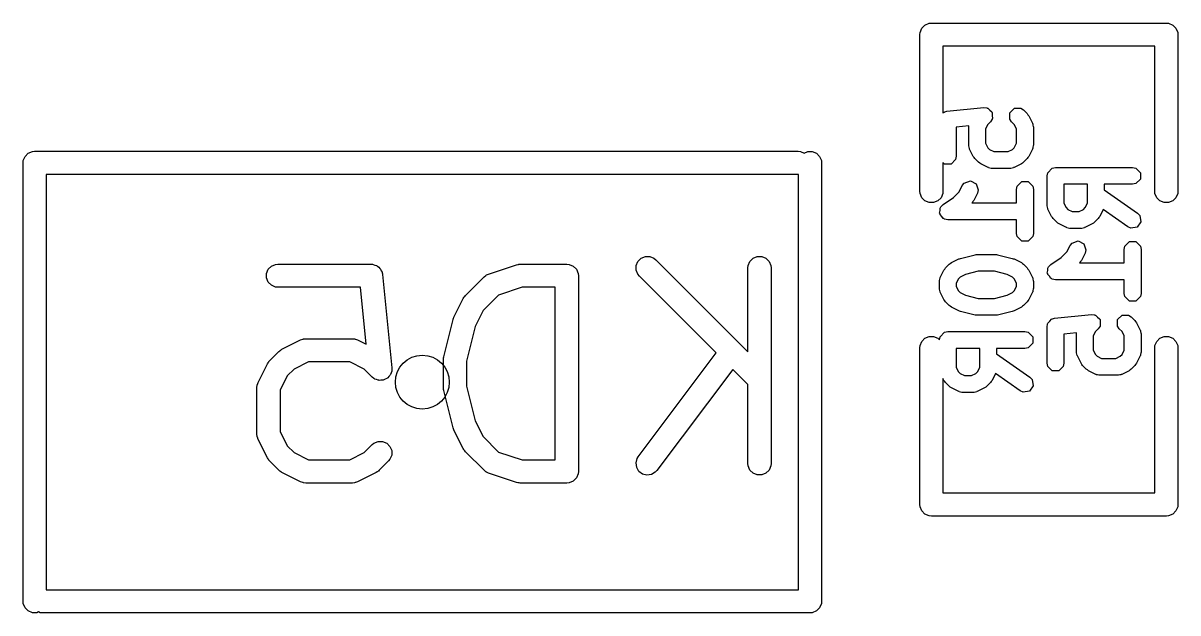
# Model space of a CAD drawing. Extents: x 0.39 to 2.96, y 0.39 to 3.78.
# Drawn here: x 1.778 to 2.073, y 2.111 to 2.2617 of the extents above; entities that cross this region are included whole.
import ezdxf

# ---------------------------------------------------------------- set-up
doc = ezdxf.new("R2010")
doc.units = 0
doc.header["$MEASUREMENT"] = 0
doc.layers.add('BLACK', color=7, linetype='CONTINUOUS')

msp = doc.modelspace()

# ---------------------------------------------------------------- linework, layer by layer
at = {"layer": 'BLACK', "linetype": 'CONTINUOUS'}
for p, q in [((2.00705, 2.25875), (2.0071, 2.25933)), ((2.0071, 2.25933), (2.00754, 2.26039)), ((2.00754, 2.26039), (2.00836, 2.26121)), ((2.00836, 2.26121), (2.00942, 2.26165)), ((2.00942, 2.26165), (2.01, 2.2617)), ((2.01, 2.2617), (2.07, 2.2617)), ((2.07, 2.2617), (2.07058, 2.26165)), ((2.07058, 2.26165), (2.07164, 2.26121)), ((2.07164, 2.26121), (2.07246, 2.26039)), ((2.07246, 2.26039), (2.0729, 2.25933)), ((2.0729, 2.25933), (2.07295, 2.25875)), ((2.00705, 2.21875), (2.00705, 2.25875)), ((2.07295, 2.25875), (2.07295, 2.21875)), ((2.06705, 2.2558), (2.01295, 2.2558)), ((2.01295, 2.2558), (2.01295, 2.23868)), ((2.06705, 2.21875), (2.06705, 2.2558)), ((2.01295, 2.23868), (2.01317, 2.23895)), ((2.01317, 2.23895), (2.01332, 2.23899)), ((2.01332, 2.23899), (2.01337, 2.23904)), ((2.01337, 2.23904), (2.01347, 2.23904)), ((2.01347, 2.23904), (2.01398, 2.23919)), ((2.01398, 2.23919), (2.02336, 2.24013)), ((2.02336, 2.24013), (2.02419, 2.24005)), ((2.02419, 2.24005), (2.02428, 2.23998)), ((2.02428, 2.23998), (2.02439, 2.23998)), ((2.02439, 2.23998), (2.02491, 2.23947)), ((2.02491, 2.23947), (2.02547, 2.23901)), ((2.02547, 2.23901), (2.02548, 2.23889)), ((2.02548, 2.23889), (2.02556, 2.23881)), ((2.02556, 2.23881), (2.02556, 2.23809)), ((2.03003, 2.23881), (2.03119, 2.23998)), ((2.03003, 2.23717), (2.03003, 2.23881)), ((2.03119, 2.23998), (2.03284, 2.23998)), ((2.03284, 2.23998), (2.03353, 2.23951)), ((2.03353, 2.23951), (2.03447, 2.23857)), ((2.03447, 2.23857), (2.03466, 2.23829)), ((2.01958, 2.23543), (2.01634, 2.23511)), ((2.01955, 2.23533), (2.01958, 2.23543)), ((2.0244, 2.23578), (2.02384, 2.23467)), ((2.02509, 2.23647), (2.0244, 2.23578)), ((2.02556, 2.23717), (2.02509, 2.23647)), ((2.02556, 2.23809), (2.02563, 2.23737)), ((2.02563, 2.23737), (2.02556, 2.23728)), ((2.02556, 2.23728), (2.02556, 2.23717)), ((2.03049, 2.23647), (2.03003, 2.23717)), ((2.03118, 2.23578), (2.03049, 2.23647)), ((2.03174, 2.23467), (2.03118, 2.23578)), ((2.03466, 2.23829), (2.03487, 2.23801)), ((2.03487, 2.23801), (2.03581, 2.23614)), ((2.03581, 2.23614), (2.03584, 2.23603)), ((2.03584, 2.23603), (2.03588, 2.236)), ((2.03588, 2.236), (2.03594, 2.23566)), ((2.03594, 2.23566), (2.03603, 2.23533)), ((2.01634, 2.23511), (2.01634, 2.22767)), ((2.01954, 2.23518), (2.01957, 2.23528)), ((2.01954, 2.23049), (2.01954, 2.23518)), ((2.01957, 2.23528), (2.01955, 2.23533)), ((2.02384, 2.23467), (2.02384, 2.23099)), ((2.03174, 2.23099), (2.03174, 2.23467)), ((2.03603, 2.23533), (2.03602, 2.23528)), ((2.03602, 2.23528), (2.03604, 2.23518)), ((2.03604, 2.23518), (2.03604, 2.23049)), ((2.01957, 2.23038), (2.01954, 2.23049)), ((2.01955, 2.23033), (2.01957, 2.23038)), ((2.01964, 2.23), (2.01955, 2.23033)), ((2.01971, 2.22966), (2.01964, 2.23)), ((2.01974, 2.22963), (2.01971, 2.22966)), ((2.01977, 2.22952), (2.01974, 2.22963)), ((2.02071, 2.22765), (2.01977, 2.22952)), ((2.02384, 2.23099), (2.0244, 2.22988)), ((2.0244, 2.22988), (2.02484, 2.22944)), ((2.03074, 2.22944), (2.03118, 2.22988)), ((2.03118, 2.22988), (2.03174, 2.23099)), ((2.03581, 2.22952), (2.03487, 2.22765)), ((2.03584, 2.22963), (2.03581, 2.22952)), ((2.03588, 2.22966), (2.03584, 2.22963)), ((2.03594, 2.23), (2.03588, 2.22966)), ((2.03603, 2.23033), (2.03594, 2.23)), ((2.03604, 2.23049), (2.03602, 2.23038)), ((2.03602, 2.23038), (2.03603, 2.23033)), ((1.77805, 2.226), (1.7781, 2.22658)), ((1.7781, 2.22658), (1.77854, 2.22764)), ((1.77854, 2.22764), (1.77936, 2.22846)), ((1.77936, 2.22846), (1.78042, 2.2289)), ((1.78042, 2.2289), (1.781, 2.22895)), ((1.781, 2.22895), (1.976, 2.22895)), ((1.976, 2.22895), (1.97658, 2.2289)), ((1.97658, 2.2289), (1.9775, 2.22851)), ((1.9775, 2.22851), (1.97842, 2.2289)), ((1.97842, 2.2289), (1.97958, 2.2289)), ((1.97958, 2.2289), (1.98064, 2.22846)), ((1.98064, 2.22846), (1.98146, 2.22764)), ((1.98146, 2.22764), (1.9819, 2.22658)), ((1.9819, 2.22658), (1.98195, 2.226)), ((2.01618, 2.22685), (2.01501, 2.22569)), ((2.01634, 2.22767), (2.01618, 2.22685)), ((2.02092, 2.22738), (2.02071, 2.22765)), ((2.02111, 2.22709), (2.02092, 2.22738)), ((2.02205, 2.22615), (2.02111, 2.22709)), ((2.02484, 2.22944), (2.02595, 2.22888)), ((2.02595, 2.22888), (2.02963, 2.22888)), ((2.02963, 2.22888), (2.03074, 2.22944)), ((2.03447, 2.22709), (2.03353, 2.22615)), ((2.03466, 2.22738), (2.03447, 2.22709)), ((2.03487, 2.22765), (2.03466, 2.22738)), ((1.77805, 2.114), (1.77805, 2.226)), ((1.98195, 2.226), (1.98195, 2.114)), ((2.01337, 2.22569), (2.01295, 2.2261)), ((2.01295, 2.2261), (2.01295, 2.21875)), ((2.01501, 2.22569), (2.01337, 2.22569)), ((2.02234, 2.22596), (2.02205, 2.22615)), ((2.02261, 2.22575), (2.02234, 2.22596)), ((2.02449, 2.22481), (2.02261, 2.22575)), ((2.02459, 2.22478), (2.02449, 2.22481)), ((2.02462, 2.22475), (2.02459, 2.22478)), ((2.02496, 2.22468), (2.02462, 2.22475)), ((2.02529, 2.22459), (2.02496, 2.22468)), ((2.02534, 2.2246), (2.02529, 2.22459)), ((2.02545, 2.22458), (2.02534, 2.2246)), ((2.03014, 2.22458), (2.02545, 2.22458)), ((2.03024, 2.2246), (2.03014, 2.22458)), ((2.03029, 2.22459), (2.03024, 2.2246)), ((2.03062, 2.22468), (2.03029, 2.22459)), ((2.03096, 2.22475), (2.03062, 2.22468)), ((2.031, 2.22478), (2.03096, 2.22475)), ((2.0311, 2.22481), (2.031, 2.22478)), ((2.03298, 2.22575), (2.0311, 2.22481)), ((2.03325, 2.22596), (2.03298, 2.22575)), ((2.03353, 2.22615), (2.03325, 2.22596)), ((2.0397, 2.22349), (2.04087, 2.22466)), ((2.04087, 2.22466), (2.04169, 2.22482)), ((2.04169, 2.22482), (2.06139, 2.22482)), ((2.06139, 2.22482), (2.06221, 2.22466)), ((2.06221, 2.22466), (2.06338, 2.22349)), ((1.976, 2.22305), (1.78395, 2.22305)), ((1.78395, 2.22305), (1.78395, 2.11695)), ((1.97605, 2.22305), (1.976, 2.22305)), ((1.97605, 2.11695), (1.97605, 2.22305)), ((2.0179, 2.22019), (2.01841, 2.22085)), ((2.01841, 2.22085), (2.01997, 2.22137)), ((2.01997, 2.22137), (2.02144, 2.22064)), ((2.0319, 2.22005), (2.03307, 2.22121)), ((2.03307, 2.22121), (2.03471, 2.22121)), ((2.03471, 2.22121), (2.03588, 2.22005)), ((2.03954, 2.22267), (2.0397, 2.22349)), ((2.03954, 2.21517), (2.03954, 2.22267)), ((2.06221, 2.22069), (2.06139, 2.22052)), ((2.06338, 2.22185), (2.06221, 2.22069)), ((2.06338, 2.22349), (2.06338, 2.22185)), ((2.0071, 2.21817), (2.00705, 2.21875)), ((2.00754, 2.21711), (2.0071, 2.21817)), ((2.0129, 2.21817), (2.01246, 2.21711)), ((2.01295, 2.21875), (2.0129, 2.21817)), ((2.01563, 2.21715), (2.01711, 2.21863)), ((2.01711, 2.21863), (2.0179, 2.22019)), ((2.02174, 2.21827), (2.0208, 2.21639)), ((2.02144, 2.22064), (2.02196, 2.21908)), ((2.02196, 2.21908), (2.02174, 2.21827)), ((2.03174, 2.21923), (2.0319, 2.22005)), ((2.03174, 2.21575), (2.03174, 2.21923)), ((2.03588, 2.22005), (2.03604, 2.21923)), ((2.03604, 2.21923), (2.03604, 2.20797)), ((2.04986, 2.22052), (2.04384, 2.22052)), ((2.04384, 2.22052), (2.04384, 2.21567)), ((2.04986, 2.21567), (2.04986, 2.22052)), ((2.06139, 2.22052), (2.05416, 2.22052)), ((2.05416, 2.22052), (2.05416, 2.2191)), ((2.05416, 2.2191), (2.06262, 2.21318)), ((2.0671, 2.21817), (2.06705, 2.21875)), ((2.06754, 2.21711), (2.0671, 2.21817)), ((2.0729, 2.21817), (2.07246, 2.21711)), ((2.07295, 2.21875), (2.0729, 2.21817)), ((2.00836, 2.21629), (2.00754, 2.21711)), ((2.00942, 2.21585), (2.00836, 2.21629)), ((2.01058, 2.21585), (2.00942, 2.21585)), ((2.01164, 2.21629), (2.01058, 2.21585)), ((2.01246, 2.21711), (2.01164, 2.21629)), ((2.01236, 2.21458), (2.0124, 2.2148)), ((2.0124, 2.2148), (2.013, 2.21539)), ((2.013, 2.21539), (2.01563, 2.21715)), ((2.0204, 2.21583), (2.02032, 2.21575)), ((2.02032, 2.21575), (2.03174, 2.21575)), ((2.02059, 2.21612), (2.0204, 2.21583)), ((2.0208, 2.21639), (2.02059, 2.21612)), ((2.03956, 2.21506), (2.03954, 2.21517)), ((2.03955, 2.21501), (2.03956, 2.21506)), ((2.03964, 2.21468), (2.03955, 2.21501)), ((2.04384, 2.21567), (2.04439, 2.21456)), ((2.0493, 2.21456), (2.04986, 2.21567)), ((2.06836, 2.21629), (2.06754, 2.21711)), ((2.06942, 2.21585), (2.06836, 2.21629)), ((2.07058, 2.21585), (2.06942, 2.21585)), ((2.07164, 2.21629), (2.07058, 2.21585)), ((2.07246, 2.21711), (2.07164, 2.21629)), ((2.01208, 2.21318), (2.0122, 2.2138)), ((2.0122, 2.213), (2.01208, 2.21318)), ((2.0122, 2.21442), (2.01236, 2.21458)), ((2.0122, 2.2138), (2.0122, 2.21442)), ((2.0122, 2.21278), (2.0122, 2.213)), ((2.01265, 2.21233), (2.0122, 2.21278)), ((2.01299, 2.21181), (2.01265, 2.21233)), ((2.01321, 2.21177), (2.01299, 2.21181)), ((2.0397, 2.21434), (2.03964, 2.21468)), ((2.03974, 2.21431), (2.0397, 2.21434)), ((2.03977, 2.21421), (2.03974, 2.21431)), ((2.04071, 2.21233), (2.03977, 2.21421)), ((2.04092, 2.21206), (2.04071, 2.21233)), ((2.04111, 2.21177), (2.04092, 2.21206)), ((2.04439, 2.21456), (2.04484, 2.21412)), ((2.04484, 2.21412), (2.04595, 2.21356)), ((2.04595, 2.21356), (2.04775, 2.21356)), ((2.04775, 2.21356), (2.04886, 2.21412)), ((2.04886, 2.21412), (2.0493, 2.21456)), ((2.05278, 2.21206), (2.05259, 2.21177)), ((2.05299, 2.21233), (2.05278, 2.21206)), ((2.05386, 2.21406), (2.05299, 2.21233)), ((2.06016, 2.20965), (2.05386, 2.21406)), ((2.06262, 2.21318), (2.0632, 2.21257)), ((2.0632, 2.21257), (2.06349, 2.21095)), ((2.01337, 2.21161), (2.01321, 2.21177)), ((2.01419, 2.21145), (2.01337, 2.21161)), ((2.03174, 2.21145), (2.01419, 2.21145)), ((2.03174, 2.20797), (2.03174, 2.21145)), ((2.04205, 2.21083), (2.04111, 2.21177)), ((2.04233, 2.21064), (2.04205, 2.21083)), ((2.0426, 2.21043), (2.04233, 2.21064)), ((2.04448, 2.20949), (2.0426, 2.21043)), ((2.04458, 2.20946), (2.04448, 2.20949)), ((2.04462, 2.20943), (2.04458, 2.20946)), ((2.04496, 2.20936), (2.04462, 2.20943)), ((2.04529, 2.20927), (2.04496, 2.20936)), ((2.04534, 2.20929), (2.04529, 2.20927)), ((2.04544, 2.20926), (2.04534, 2.20929)), ((2.04826, 2.20926), (2.04544, 2.20926)), ((2.04836, 2.20929), (2.04826, 2.20926)), ((2.04841, 2.20927), (2.04836, 2.20929)), ((2.04874, 2.20936), (2.04841, 2.20927)), ((2.04908, 2.20943), (2.04874, 2.20936)), ((2.04911, 2.20946), (2.04908, 2.20943)), ((2.04922, 2.20949), (2.04911, 2.20946)), ((2.05109, 2.21043), (2.04922, 2.20949)), ((2.05137, 2.21064), (2.05109, 2.21043)), ((2.05165, 2.21083), (2.05137, 2.21064)), ((2.05259, 2.21177), (2.05165, 2.21083)), ((2.06092, 2.20932), (2.06016, 2.20965)), ((2.06255, 2.2096), (2.06092, 2.20932)), ((2.06349, 2.21095), (2.06255, 2.2096)), ((2.0319, 2.20715), (2.03174, 2.20797)), ((2.03307, 2.20599), (2.0319, 2.20715)), ((2.03471, 2.20599), (2.03307, 2.20599)), ((2.03588, 2.20715), (2.03471, 2.20599)), ((2.03604, 2.20797), (2.03588, 2.20715)), ((2.04591, 2.20553), (2.04747, 2.20605)), ((2.04747, 2.20605), (2.04894, 2.20532)), ((2.0594, 2.20473), (2.06057, 2.2059)), ((2.06057, 2.2059), (2.06221, 2.2059)), ((2.06221, 2.2059), (2.06338, 2.20473)), ((2.04313, 2.20183), (2.04461, 2.20331)), ((2.04461, 2.20331), (2.0454, 2.20487)), ((2.0454, 2.20487), (2.04591, 2.20553)), ((2.04924, 2.20295), (2.0483, 2.20107)), ((2.04894, 2.20532), (2.04946, 2.20376)), ((2.04946, 2.20376), (2.04924, 2.20295)), ((2.05924, 2.20391), (2.0594, 2.20473)), ((2.05924, 2.20043), (2.05924, 2.20391)), ((2.06338, 2.20473), (2.06354, 2.20391)), ((2.06354, 2.20391), (2.06354, 2.19265)), ((1.84145, 2.19963), (1.84252, 2.20007)), ((1.84252, 2.20007), (1.8431, 2.20013)), ((1.8431, 2.20013), (1.8669, 2.20013)), ((1.8669, 2.20013), (1.86712, 2.20011)), ((1.86712, 2.20011), (1.86719, 2.20012)), ((1.86719, 2.20012), (1.86726, 2.20009)), ((1.86726, 2.20009), (1.86748, 2.20007)), ((1.86748, 2.20007), (1.86788, 2.19991)), ((1.90407, 2.19998), (1.90435, 2.20004)), ((1.90435, 2.20004), (1.90442, 2.20007)), ((1.90442, 2.20007), (1.90453, 2.20008)), ((1.90453, 2.20008), (1.90463, 2.20011)), ((1.90463, 2.20011), (1.90471, 2.2001)), ((1.90471, 2.2001), (1.905, 2.20013)), ((1.905, 2.20013), (1.9169, 2.20013)), ((1.9169, 2.20013), (1.91748, 2.20007)), ((1.91748, 2.20007), (1.91855, 2.19963)), ((1.93463, 2.19975), (1.93507, 2.20082)), ((1.93507, 2.20082), (1.93588, 2.20163)), ((1.93588, 2.20163), (1.93695, 2.20207)), ((1.93695, 2.20207), (1.9381, 2.20207)), ((1.9381, 2.20207), (1.93916, 2.20163)), ((1.93916, 2.20163), (1.93961, 2.20126)), ((1.93961, 2.20126), (1.96314, 2.17773)), ((1.9632, 2.19975), (1.96364, 2.20082)), ((1.96364, 2.20082), (1.96445, 2.20163)), ((1.96445, 2.20163), (1.96552, 2.20207)), ((1.96552, 2.20207), (1.96667, 2.20207)), ((1.96667, 2.20207), (1.96774, 2.20163)), ((1.96774, 2.20163), (1.96855, 2.20082)), ((1.96855, 2.20082), (1.96899, 2.19975)), ((2.01361, 2.19917), (2.01455, 2.20011)), ((2.01455, 2.20011), (2.01483, 2.2003)), ((2.01483, 2.2003), (2.0151, 2.20051)), ((2.0151, 2.20051), (2.01698, 2.20145)), ((2.01698, 2.20145), (2.01721, 2.20151)), ((2.01721, 2.20151), (2.01742, 2.20161)), ((2.01742, 2.20161), (2.02117, 2.20255)), ((2.02117, 2.20255), (2.02144, 2.20257)), ((2.02144, 2.20257), (2.02169, 2.20262)), ((2.02169, 2.20262), (2.02639, 2.20262)), ((2.02639, 2.20262), (2.02664, 2.20257)), ((2.02664, 2.20257), (2.02691, 2.20255)), ((2.02691, 2.20255), (2.03066, 2.20161)), ((2.03066, 2.20161), (2.03087, 2.20151)), ((2.03087, 2.20151), (2.0311, 2.20145)), ((2.0311, 2.20145), (2.03298, 2.20051)), ((2.03298, 2.20051), (2.03325, 2.2003)), ((2.03325, 2.2003), (2.03353, 2.20011)), ((2.03353, 2.20011), (2.03447, 2.19917)), ((2.0399, 2.19948), (2.0405, 2.20007)), ((2.0405, 2.20007), (2.04313, 2.20183)), ((2.0479, 2.20051), (2.04782, 2.20043)), ((2.04782, 2.20043), (2.05924, 2.20043)), ((2.04809, 2.2008), (2.0479, 2.20051)), ((2.0483, 2.20107), (2.04809, 2.2008)), ((1.8402, 2.19775), (1.84064, 2.19882)), ((1.8402, 2.1966), (1.8402, 2.19775)), ((1.84064, 2.19882), (1.84145, 2.19963)), ((1.86788, 2.19991), (1.86829, 2.19978)), ((1.86829, 2.19978), (1.86841, 2.19969)), ((1.86841, 2.19969), (1.86855, 2.19963)), ((1.86855, 2.19963), (1.86885, 2.19933)), ((1.86885, 2.19933), (1.86918, 2.19905)), ((1.86918, 2.19905), (1.86925, 2.19892)), ((1.86925, 2.19892), (1.86936, 2.19882)), ((1.86936, 2.19882), (1.86953, 2.19842)), ((1.86953, 2.19842), (1.86973, 2.19804)), ((1.86973, 2.19804), (1.86977, 2.19782)), ((1.86977, 2.19782), (1.8698, 2.19775)), ((1.8698, 2.19775), (1.8698, 2.19768)), ((1.8698, 2.19768), (1.86984, 2.19747)), ((1.86984, 2.19747), (1.87222, 2.17366)), ((1.89577, 2.19688), (1.89622, 2.19725)), ((1.89622, 2.19725), (1.89631, 2.19729)), ((1.89631, 2.19729), (1.89639, 2.19736)), ((1.89639, 2.19736), (1.89692, 2.1976)), ((1.89692, 2.1976), (1.90407, 2.19998)), ((1.91855, 2.19963), (1.91936, 2.19882)), ((1.91936, 2.19882), (1.9198, 2.19775)), ((1.9198, 2.19775), (1.91986, 2.19718)), ((1.91986, 2.19718), (1.91986, 2.14718)), ((1.93463, 2.1986), (1.93463, 2.19975)), ((1.93507, 2.19754), (1.93463, 2.1986)), ((1.93544, 2.19709), (1.93507, 2.19754)), ((1.95505, 2.17747), (1.93544, 2.19709)), ((1.96314, 2.19918), (1.9632, 2.19975)), ((1.96314, 2.17773), (1.96314, 2.19918)), ((1.96899, 2.19975), (1.96905, 2.19918)), ((1.96905, 2.19918), (1.96905, 2.14918)), ((2.01227, 2.19674), (2.01321, 2.19861)), ((2.01321, 2.19861), (2.01342, 2.19889)), ((2.01342, 2.19889), (2.01361, 2.19917)), ((2.01869, 2.1975), (2.01734, 2.19682)), ((2.02196, 2.19832), (2.01869, 2.1975)), ((2.02612, 2.19832), (2.02196, 2.19832)), ((2.02939, 2.1975), (2.02612, 2.19832)), ((2.03074, 2.19682), (2.02939, 2.1975)), ((2.03447, 2.19917), (2.03466, 2.19889)), ((2.03466, 2.19889), (2.03487, 2.19861)), ((2.03487, 2.19861), (2.03581, 2.19674)), ((2.03958, 2.19786), (2.0397, 2.19848)), ((2.0397, 2.19768), (2.03958, 2.19786)), ((2.0397, 2.1991), (2.03986, 2.19926)), ((2.0397, 2.19848), (2.0397, 2.1991)), ((2.0397, 2.19746), (2.0397, 2.19768)), ((2.04015, 2.19702), (2.0397, 2.19746)), ((2.03986, 2.19926), (2.0399, 2.19948)), ((1.84064, 2.19554), (1.8402, 2.1966)), ((1.84145, 2.19472), (1.84064, 2.19554)), ((1.84252, 2.19428), (1.84145, 2.19472)), ((1.8431, 2.19422), (1.84252, 2.19428)), ((1.86423, 2.19422), (1.8431, 2.19422)), ((1.86569, 2.17966), (1.86423, 2.19422)), ((1.89101, 2.19212), (1.89577, 2.19688)), ((1.90548, 2.19422), (1.89945, 2.19221)), ((1.91395, 2.19422), (1.90548, 2.19422)), ((1.91395, 2.15013), (1.91395, 2.19422)), ((2.01204, 2.19578), (2.01206, 2.19588)), ((2.01204, 2.1939), (2.01204, 2.19578)), ((2.01205, 2.19593), (2.01214, 2.19626)), ((2.01206, 2.19588), (2.01205, 2.19593)), ((2.01214, 2.19626), (2.0122, 2.1966)), ((2.0122, 2.1966), (2.01224, 2.19663)), ((2.01224, 2.19663), (2.01227, 2.19674)), ((2.01689, 2.19638), (2.01634, 2.19527)), ((2.01634, 2.19527), (2.01634, 2.19441)), ((2.01634, 2.19441), (2.01689, 2.1933)), ((2.01734, 2.19682), (2.01689, 2.19638)), ((2.03118, 2.19638), (2.03074, 2.19682)), ((2.03174, 2.19527), (2.03118, 2.19638)), ((2.03118, 2.1933), (2.03174, 2.19441)), ((2.03174, 2.19441), (2.03174, 2.19527)), ((2.03581, 2.19674), (2.03584, 2.19663)), ((2.03584, 2.19663), (2.03588, 2.1966)), ((2.03588, 2.1966), (2.03594, 2.19626)), ((2.03594, 2.19626), (2.03603, 2.19593)), ((2.03603, 2.19593), (2.03602, 2.19588)), ((2.03602, 2.19588), (2.03604, 2.19578)), ((2.03604, 2.19578), (2.03604, 2.1939)), ((2.04049, 2.19649), (2.04015, 2.19702)), ((2.04071, 2.19645), (2.04049, 2.19649)), ((2.04087, 2.19629), (2.04071, 2.19645)), ((2.04169, 2.19613), (2.04087, 2.19629)), ((2.05924, 2.19613), (2.04169, 2.19613)), ((2.05924, 2.19265), (2.05924, 2.19613)), ((1.88807, 2.18659), (1.89045, 2.19135)), ((1.89045, 2.19135), (1.89061, 2.1916)), ((1.89061, 2.1916), (1.89064, 2.19167)), ((1.89064, 2.19167), (1.89071, 2.19175)), ((1.89071, 2.19175), (1.89076, 2.19184)), ((1.89076, 2.19184), (1.89082, 2.19189)), ((1.89082, 2.19189), (1.89101, 2.19212)), ((1.89945, 2.19221), (1.89552, 2.18828)), ((2.01206, 2.19379), (2.01204, 2.1939)), ((2.01205, 2.19375), (2.01206, 2.19379)), ((2.01214, 2.19342), (2.01205, 2.19375)), ((2.0122, 2.19308), (2.01214, 2.19342)), ((2.01224, 2.19304), (2.0122, 2.19308)), ((2.01227, 2.19294), (2.01224, 2.19304)), ((2.01321, 2.19106), (2.01227, 2.19294)), ((2.01689, 2.1933), (2.01734, 2.19285)), ((2.01734, 2.19285), (2.01869, 2.19218)), ((2.01869, 2.19218), (2.02196, 2.19136)), ((2.02196, 2.19136), (2.02612, 2.19136)), ((2.02612, 2.19136), (2.02939, 2.19218)), ((2.02939, 2.19218), (2.03074, 2.19285)), ((2.03074, 2.19285), (2.03118, 2.1933)), ((2.03581, 2.19294), (2.03487, 2.19106)), ((2.03584, 2.19304), (2.03581, 2.19294)), ((2.03588, 2.19308), (2.03584, 2.19304)), ((2.03594, 2.19342), (2.03588, 2.19308)), ((2.03603, 2.19375), (2.03594, 2.19342)), ((2.03604, 2.1939), (2.03602, 2.19379)), ((2.03602, 2.19379), (2.03603, 2.19375)), ((2.0594, 2.19183), (2.05924, 2.19265)), ((2.06057, 2.19067), (2.0594, 2.19183)), ((2.06338, 2.19183), (2.06221, 2.19067)), ((2.06354, 2.19265), (2.06338, 2.19183)), ((1.89552, 2.18828), (1.8935, 2.18424)), ((2.01342, 2.19079), (2.01321, 2.19106)), ((2.01361, 2.1905), (2.01342, 2.19079)), ((2.01455, 2.18957), (2.01361, 2.1905)), ((2.01483, 2.18937), (2.01455, 2.18957)), ((2.0151, 2.18916), (2.01483, 2.18937)), ((2.01698, 2.18822), (2.0151, 2.18916)), ((2.01721, 2.18816), (2.01698, 2.18822)), ((2.0311, 2.18822), (2.03087, 2.18816)), ((2.03298, 2.18916), (2.0311, 2.18822)), ((2.03325, 2.18937), (2.03298, 2.18916)), ((2.03353, 2.18957), (2.03325, 2.18937)), ((2.03447, 2.1905), (2.03353, 2.18957)), ((2.03466, 2.19079), (2.03447, 2.1905)), ((2.03487, 2.19106), (2.03466, 2.19079)), ((2.06221, 2.19067), (2.06057, 2.19067)), ((1.88547, 2.17646), (1.88785, 2.18599)), ((1.88785, 2.18599), (1.88786, 2.18603)), ((1.88786, 2.18603), (1.88787, 2.18605)), ((1.88787, 2.18605), (1.88796, 2.18629)), ((1.88796, 2.18629), (1.88804, 2.18653)), ((1.88804, 2.18653), (1.88806, 2.18655)), ((1.88806, 2.18655), (1.88807, 2.18659)), ((2.01742, 2.18806), (2.01721, 2.18816)), ((2.02117, 2.18712), (2.01742, 2.18806)), ((2.02144, 2.18711), (2.02117, 2.18712)), ((2.02169, 2.18706), (2.02144, 2.18711)), ((2.02639, 2.18706), (2.02169, 2.18706)), ((2.02664, 2.18711), (2.02639, 2.18706)), ((2.02691, 2.18712), (2.02664, 2.18711)), ((2.03066, 2.18806), (2.02691, 2.18712)), ((2.03087, 2.18816), (2.03066, 2.18806)), ((2.0397, 2.18503), (2.04022, 2.18554)), ((2.04022, 2.18554), (2.04067, 2.1861)), ((2.04067, 2.1861), (2.04082, 2.18615)), ((2.04082, 2.18615), (2.04087, 2.1862)), ((2.04087, 2.1862), (2.04097, 2.1862)), ((2.04097, 2.1862), (2.04148, 2.18635)), ((2.04148, 2.18635), (2.05086, 2.18729)), ((2.05086, 2.18729), (2.05169, 2.18721)), ((2.05169, 2.18721), (2.05178, 2.18713)), ((2.05178, 2.18713), (2.05189, 2.18713)), ((2.05189, 2.18713), (2.05241, 2.18662)), ((2.05241, 2.18662), (2.05297, 2.18616)), ((2.05297, 2.18616), (2.05298, 2.18605)), ((2.05298, 2.18605), (2.05306, 2.18597)), ((2.05306, 2.18597), (2.05306, 2.18525)), ((2.05753, 2.18597), (2.05869, 2.18713)), ((2.05753, 2.18432), (2.05753, 2.18597)), ((2.05869, 2.18713), (2.06034, 2.18713)), ((2.06034, 2.18713), (2.06103, 2.18667)), ((2.06103, 2.18667), (2.06197, 2.18573)), ((2.06197, 2.18573), (2.06216, 2.18544)), ((2.06216, 2.18544), (2.06237, 2.18517)), ((1.8935, 2.18424), (1.89129, 2.17538)), ((2.0122, 2.18159), (2.01337, 2.18275)), ((2.01337, 2.18275), (2.01419, 2.18292)), ((2.01419, 2.18292), (2.03389, 2.18292)), ((2.03389, 2.18292), (2.03471, 2.18275)), ((2.03471, 2.18275), (2.03588, 2.18159)), ((2.03954, 2.18421), (2.03964, 2.18472)), ((2.03954, 2.17483), (2.03954, 2.18421)), ((2.03963, 2.18483), (2.03967, 2.18488)), ((2.03964, 2.18472), (2.03963, 2.18483)), ((2.03967, 2.18488), (2.0397, 2.18503)), ((2.04708, 2.18259), (2.04384, 2.18226)), ((2.04704, 2.18233), (2.04707, 2.18244)), ((2.04704, 2.17764), (2.04704, 2.18233)), ((2.04705, 2.18249), (2.04708, 2.18259)), ((2.04707, 2.18244), (2.04705, 2.18249)), ((2.0519, 2.18294), (2.05134, 2.18183)), ((2.05259, 2.18363), (2.0519, 2.18294)), ((2.05306, 2.18432), (2.05259, 2.18363)), ((2.05306, 2.18525), (2.05313, 2.18453)), ((2.05313, 2.18453), (2.05306, 2.18444)), ((2.05306, 2.18444), (2.05306, 2.18432)), ((2.05799, 2.18363), (2.05753, 2.18432)), ((2.05868, 2.18294), (2.05799, 2.18363)), ((2.05924, 2.18183), (2.05868, 2.18294)), ((2.06237, 2.18517), (2.06331, 2.18329)), ((2.06331, 2.18329), (2.06334, 2.18319)), ((2.06334, 2.18319), (2.06338, 2.18316)), ((2.06338, 2.18316), (2.06344, 2.18282)), ((2.06344, 2.18282), (2.06353, 2.18249)), ((2.06353, 2.18249), (2.06352, 2.18244)), ((2.06352, 2.18244), (2.06354, 2.18233)), ((2.06354, 2.18233), (2.06354, 2.17764)), ((1.84416, 2.17839), (1.84892, 2.18077)), ((1.84892, 2.18077), (1.84946, 2.18098)), ((1.84946, 2.18098), (1.84956, 2.18098)), ((1.84956, 2.18098), (1.84966, 2.18102)), ((1.84966, 2.18102), (1.85024, 2.18108)), ((1.85024, 2.18108), (1.86214, 2.18108)), ((1.86214, 2.18108), (1.86272, 2.18102)), ((1.86272, 2.18102), (1.86282, 2.18098)), ((1.86282, 2.18098), (1.86292, 2.18098)), ((1.86292, 2.18098), (1.86346, 2.18077)), ((1.86346, 2.18077), (1.86569, 2.17966)), ((2.0071, 2.17933), (2.00754, 2.18039)), ((2.00754, 2.18039), (2.00836, 2.18121)), ((2.00836, 2.18121), (2.00942, 2.18165)), ((2.00942, 2.18165), (2.01058, 2.18165)), ((2.01058, 2.18165), (2.01164, 2.18121)), ((2.01164, 2.18121), (2.01205, 2.1808)), ((2.01205, 2.1808), (2.0122, 2.18159)), ((2.03588, 2.17994), (2.03471, 2.17878)), ((2.03588, 2.18159), (2.03588, 2.17994)), ((2.04384, 2.18226), (2.04384, 2.17483)), ((2.05134, 2.18183), (2.05134, 2.17815)), ((2.05924, 2.17815), (2.05924, 2.18183)), ((2.0671, 2.17933), (2.06754, 2.18039)), ((2.06754, 2.18039), (2.06836, 2.18121)), ((2.06836, 2.18121), (2.06942, 2.18165)), ((2.06942, 2.18165), (2.07058, 2.18165)), ((2.07058, 2.18165), (2.07164, 2.18121)), ((2.07164, 2.18121), (2.07246, 2.18039)), ((2.07246, 2.18039), (2.0729, 2.17933)), ((1.84101, 2.17545), (1.84339, 2.17784)), ((1.84339, 2.17784), (1.84361, 2.17802)), ((1.84361, 2.17802), (1.84367, 2.17808)), ((1.84367, 2.17808), (1.84375, 2.17814)), ((1.84375, 2.17814), (1.84384, 2.1782)), ((1.84384, 2.1782), (1.84391, 2.17823)), ((1.84391, 2.17823), (1.84416, 2.17839)), ((1.88545, 2.17636), (1.88547, 2.17646)), ((1.93516, 2.15095), (1.95505, 2.17747)), ((2.00705, 2.17875), (2.0071, 2.17933)), ((2.00705, 2.13875), (2.00705, 2.17875)), ((2.02236, 2.17862), (2.01634, 2.17862)), ((2.01634, 2.17862), (2.01634, 2.17377)), ((2.02236, 2.17377), (2.02236, 2.17862)), ((2.03389, 2.17862), (2.02666, 2.17862)), ((2.02666, 2.17862), (2.02666, 2.1772)), ((2.02666, 2.1772), (2.03512, 2.17127)), ((2.03471, 2.17878), (2.03389, 2.17862)), ((2.04707, 2.17754), (2.04704, 2.17764)), ((2.04705, 2.17749), (2.04707, 2.17754)), ((2.04714, 2.17716), (2.04705, 2.17749)), ((2.04721, 2.17682), (2.04714, 2.17716)), ((2.04724, 2.17679), (2.04721, 2.17682)), ((2.04727, 2.17668), (2.04724, 2.17679)), ((2.04821, 2.17481), (2.04727, 2.17668)), ((2.05134, 2.17815), (2.0519, 2.17704)), ((2.0519, 2.17704), (2.05234, 2.1766)), ((2.05234, 2.1766), (2.05345, 2.17604)), ((2.05713, 2.17604), (2.05824, 2.1766)), ((2.05824, 2.1766), (2.05868, 2.17704)), ((2.05868, 2.17704), (2.05924, 2.17815)), ((2.06331, 2.17668), (2.06237, 2.17481)), ((2.06334, 2.17679), (2.06331, 2.17668)), ((2.06338, 2.17682), (2.06334, 2.17679)), ((2.06344, 2.17716), (2.06338, 2.17682)), ((2.06353, 2.17749), (2.06344, 2.17716)), ((2.06354, 2.17764), (2.06352, 2.17754)), ((2.06352, 2.17754), (2.06353, 2.17749)), ((2.06705, 2.17875), (2.0671, 2.17933)), ((2.06705, 2.1417), (2.06705, 2.17875)), ((2.0729, 2.17933), (2.07295, 2.17875)), ((2.07295, 2.17875), (2.07295, 2.13875)), ((1.83807, 2.16993), (1.84045, 2.17469)), ((1.84045, 2.17469), (1.84061, 2.17494)), ((1.84061, 2.17494), (1.84064, 2.17501)), ((1.84064, 2.17501), (1.84071, 2.17509)), ((1.84071, 2.17509), (1.84076, 2.17518)), ((1.84076, 2.17518), (1.84082, 2.17523)), ((1.84082, 2.17523), (1.84101, 2.17545)), ((1.85094, 2.17518), (1.84723, 2.17332)), ((1.86145, 2.17518), (1.85094, 2.17518)), ((1.86516, 2.17332), (1.86145, 2.17518)), ((1.87222, 2.17366), (1.87222, 2.17308)), ((1.88538, 2.17589), (1.88542, 2.17611)), ((1.88539, 2.17585), (1.88538, 2.17589)), ((1.88538, 2.17575), (1.88539, 2.17585)), ((1.88538, 2.1686), (1.88538, 2.17575)), ((1.88542, 2.17611), (1.88544, 2.17632)), ((1.88544, 2.17632), (1.88545, 2.17636)), ((1.89129, 2.17538), (1.89129, 2.16897)), ((2.01634, 2.17377), (2.01689, 2.17266)), ((2.0218, 2.17266), (2.02236, 2.17377)), ((2.0397, 2.17401), (2.03954, 2.17483)), ((2.04087, 2.17284), (2.0397, 2.17401)), ((2.04368, 2.17401), (2.04251, 2.17284)), ((2.04384, 2.17483), (2.04368, 2.17401)), ((2.04842, 2.17453), (2.04821, 2.17481)), ((2.04861, 2.17425), (2.04842, 2.17453)), ((2.04955, 2.17331), (2.04861, 2.17425)), ((2.05345, 2.17604), (2.05713, 2.17604)), ((2.06197, 2.17425), (2.06103, 2.17331)), ((2.06216, 2.17453), (2.06197, 2.17425)), ((2.06237, 2.17481), (2.06216, 2.17453)), ((1.84552, 2.17162), (1.84367, 2.16791)), ((1.84723, 2.17332), (1.84552, 2.17162)), ((1.8672, 2.17128), (1.86516, 2.17332)), ((1.86765, 2.17091), (1.8672, 2.17128)), ((1.86778, 2.17085), (1.86765, 2.17091)), ((1.8679, 2.17076), (1.86778, 2.17085)), ((1.86831, 2.17064), (1.8679, 2.17076)), ((1.86871, 2.17047), (1.86831, 2.17064)), ((1.87, 2.17053), (1.86986, 2.17047)), ((1.87015, 2.17054), (1.87, 2.17053)), ((1.87053, 2.17075), (1.87015, 2.17054)), ((1.87093, 2.17091), (1.87053, 2.17075)), ((1.87103, 2.17102), (1.87093, 2.17091)), ((1.87116, 2.17109), (1.87103, 2.17102)), ((1.87144, 2.17142), (1.87116, 2.17109)), ((1.87174, 2.17173), (1.87144, 2.17142)), ((1.8718, 2.17186), (1.87174, 2.17173)), ((1.87189, 2.17198), (1.8718, 2.17186)), ((1.87202, 2.17239), (1.87189, 2.17198)), ((1.87218, 2.17279), (1.87202, 2.17239)), ((1.87222, 2.17308), (1.87218, 2.17294)), ((1.87218, 2.17294), (1.87218, 2.17279)), ((1.95927, 2.17325), (1.93989, 2.1474)), ((1.96314, 2.16938), (1.95927, 2.17325)), ((2.01321, 2.17042), (2.01295, 2.17093)), ((2.01295, 2.17093), (2.01295, 2.1417)), ((2.01689, 2.17266), (2.01734, 2.17221)), ((2.01734, 2.17221), (2.01845, 2.17166)), ((2.01845, 2.17166), (2.02025, 2.17166)), ((2.02025, 2.17166), (2.02136, 2.17221)), ((2.02136, 2.17221), (2.0218, 2.17266)), ((2.02636, 2.17216), (2.02549, 2.17042)), ((2.03266, 2.16775), (2.02636, 2.17216)), ((2.03512, 2.17127), (2.0357, 2.17067)), ((2.0357, 2.17067), (2.03599, 2.16904)), ((2.04251, 2.17284), (2.04087, 2.17284)), ((2.04984, 2.17312), (2.04955, 2.17331)), ((2.05011, 2.17291), (2.04984, 2.17312)), ((2.05199, 2.17197), (2.05011, 2.17291)), ((2.05209, 2.17194), (2.05199, 2.17197)), ((2.05212, 2.1719), (2.05209, 2.17194)), ((2.05246, 2.17184), (2.05212, 2.1719)), ((2.05279, 2.17175), (2.05246, 2.17184)), ((2.05284, 2.17176), (2.05279, 2.17175)), ((2.05295, 2.17174), (2.05284, 2.17176)), ((2.05764, 2.17174), (2.05295, 2.17174)), ((2.05774, 2.17176), (2.05764, 2.17174)), ((2.05779, 2.17175), (2.05774, 2.17176)), ((2.05812, 2.17184), (2.05779, 2.17175)), ((2.05846, 2.1719), (2.05812, 2.17184)), ((2.0585, 2.17194), (2.05846, 2.1719)), ((2.0586, 2.17197), (2.0585, 2.17194)), ((2.06048, 2.17291), (2.0586, 2.17197)), ((2.06075, 2.17312), (2.06048, 2.17291)), ((2.06103, 2.17331), (2.06075, 2.17312)), ((1.83776, 2.1686), (1.83782, 2.16918)), ((1.83776, 2.1567), (1.83776, 2.1686)), ((1.83782, 2.16918), (1.83786, 2.16928)), ((1.83786, 2.16928), (1.83787, 2.16938)), ((1.83787, 2.16938), (1.83807, 2.16993)), ((1.84367, 2.16791), (1.84367, 2.1574)), ((1.86886, 2.17047), (1.86871, 2.17047)), ((1.869, 2.17043), (1.86886, 2.17047)), ((1.86943, 2.17047), (1.869, 2.17043)), ((1.86986, 2.17047), (1.86943, 2.17047)), ((1.88539, 2.1685), (1.88538, 2.1686)), ((1.88538, 2.16846), (1.88539, 2.1685)), ((1.88542, 2.16825), (1.88538, 2.16846)), ((1.88544, 2.16803), (1.88542, 2.16825)), ((1.88545, 2.16799), (1.88544, 2.16803)), ((1.88547, 2.16789), (1.88545, 2.16799)), ((1.88785, 2.15836), (1.88547, 2.16789)), ((1.89129, 2.16897), (1.8935, 2.16011)), ((1.96314, 2.14918), (1.96314, 2.16938)), ((2.01342, 2.17015), (2.01321, 2.17042)), ((2.01361, 2.16987), (2.01342, 2.17015)), ((2.01455, 2.16893), (2.01361, 2.16987)), ((2.01483, 2.16874), (2.01455, 2.16893)), ((2.0151, 2.16852), (2.01483, 2.16874)), ((2.01698, 2.16759), (2.0151, 2.16852)), ((2.01708, 2.16756), (2.01698, 2.16759)), ((2.01712, 2.16752), (2.01708, 2.16756)), ((2.02161, 2.16756), (2.02158, 2.16752)), ((2.02172, 2.16759), (2.02161, 2.16756)), ((2.02359, 2.16852), (2.02172, 2.16759)), ((2.02387, 2.16874), (2.02359, 2.16852)), ((2.02415, 2.16893), (2.02387, 2.16874)), ((2.02509, 2.16987), (2.02415, 2.16893)), ((2.02528, 2.17015), (2.02509, 2.16987)), ((2.02549, 2.17042), (2.02528, 2.17015)), ((2.03342, 2.16741), (2.03266, 2.16775)), ((2.03505, 2.1677), (2.03342, 2.16741)), ((2.03599, 2.16904), (2.03505, 2.1677)), ((2.01746, 2.16746), (2.01712, 2.16752)), ((2.01779, 2.16737), (2.01746, 2.16746)), ((2.01784, 2.16738), (2.01779, 2.16737)), ((2.01794, 2.16736), (2.01784, 2.16738)), ((2.02076, 2.16736), (2.01794, 2.16736)), ((2.02086, 2.16738), (2.02076, 2.16736)), ((2.02091, 2.16737), (2.02086, 2.16738)), ((2.02124, 2.16746), (2.02091, 2.16737)), ((2.02158, 2.16752), (2.02124, 2.16746)), ((1.8935, 2.16011), (1.89552, 2.15607)), ((1.83782, 2.15612), (1.83776, 2.1567)), ((1.83786, 2.15603), (1.83782, 2.15612)), ((1.83787, 2.15592), (1.83786, 2.15603)), ((1.83807, 2.15538), (1.83787, 2.15592)), ((1.84367, 2.1574), (1.84552, 2.15369)), ((1.88786, 2.15832), (1.88785, 2.15836)), ((1.88787, 2.1583), (1.88786, 2.15832)), ((1.88796, 2.15806), (1.88787, 2.1583)), ((1.88804, 2.15782), (1.88796, 2.15806)), ((1.88806, 2.1578), (1.88804, 2.15782)), ((1.88807, 2.15776), (1.88806, 2.1578)), ((1.89045, 2.153), (1.88807, 2.15776)), ((1.89552, 2.15607), (1.89945, 2.15214)), ((1.84045, 2.15062), (1.83807, 2.15538)), ((1.84552, 2.15369), (1.84723, 2.15198)), ((1.86516, 2.15198), (1.8672, 2.15403)), ((1.8672, 2.15403), (1.86765, 2.15439)), ((1.86765, 2.15439), (1.86871, 2.15483)), ((1.86871, 2.15483), (1.86986, 2.15483)), ((1.86986, 2.15483), (1.87093, 2.15439)), ((1.87093, 2.15439), (1.87174, 2.15358)), ((1.87174, 2.15358), (1.87218, 2.15251)), ((1.89061, 2.15275), (1.89045, 2.153)), ((1.84061, 2.15037), (1.84045, 2.15062)), ((1.84064, 2.1503), (1.84061, 2.15037)), ((1.84071, 2.15022), (1.84064, 2.1503)), ((1.84076, 2.15013), (1.84071, 2.15022)), ((1.84082, 2.15008), (1.84076, 2.15013)), ((1.84101, 2.14985), (1.84082, 2.15008)), ((1.84723, 2.15198), (1.85094, 2.15013)), ((1.85094, 2.15013), (1.86145, 2.15013)), ((1.86145, 2.15013), (1.86516, 2.15198)), ((1.87174, 2.1503), (1.87137, 2.14985)), ((1.87218, 2.15136), (1.87174, 2.1503)), ((1.87218, 2.15251), (1.87218, 2.15136)), ((1.89064, 2.15268), (1.89061, 2.15275)), ((1.89071, 2.1526), (1.89064, 2.15268)), ((1.89076, 2.15251), (1.89071, 2.1526)), ((1.89082, 2.15246), (1.89076, 2.15251)), ((1.89101, 2.15223), (1.89082, 2.15246)), ((1.89577, 2.14747), (1.89101, 2.15223)), ((1.89945, 2.15214), (1.90548, 2.15013)), ((1.90548, 2.15013), (1.91395, 2.15013)), ((1.93458, 2.14934), (1.93486, 2.15045)), ((1.93486, 2.15045), (1.93516, 2.15095)), ((1.84339, 2.14747), (1.84101, 2.14985)), ((1.84361, 2.14728), (1.84339, 2.14747)), ((1.84367, 2.14722), (1.84361, 2.14728)), ((1.84375, 2.14717), (1.84367, 2.14722)), ((1.84384, 2.1471), (1.84375, 2.14717)), ((1.84391, 2.14707), (1.84384, 2.1471)), ((1.84416, 2.14692), (1.84391, 2.14707)), ((1.84892, 2.14454), (1.84416, 2.14692)), ((1.86823, 2.14692), (1.86346, 2.14454)), ((1.86847, 2.14707), (1.86823, 2.14692)), ((1.86855, 2.1471), (1.86847, 2.14707)), ((1.86863, 2.14717), (1.86855, 2.1471)), ((1.86872, 2.14722), (1.86863, 2.14717)), ((1.86877, 2.14728), (1.86872, 2.14722)), ((1.86899, 2.14747), (1.86877, 2.14728)), ((1.87137, 2.14985), (1.86899, 2.14747)), ((1.89622, 2.1471), (1.89577, 2.14747)), ((1.89631, 2.14706), (1.89622, 2.1471)), ((1.89639, 2.14699), (1.89631, 2.14706)), ((1.89692, 2.14676), (1.89639, 2.14699)), ((1.91986, 2.14718), (1.9198, 2.1466)), ((1.93474, 2.1482), (1.93458, 2.14934)), ((1.93533, 2.1472), (1.93474, 2.1482)), ((1.93625, 2.14651), (1.93533, 2.1472)), ((1.93949, 2.14698), (1.9385, 2.14639)), ((1.93989, 2.1474), (1.93949, 2.14698)), ((1.9632, 2.1486), (1.96314, 2.14918)), ((1.96364, 2.14754), (1.9632, 2.1486)), ((1.96445, 2.14672), (1.96364, 2.14754)), ((1.96855, 2.14754), (1.96774, 2.14672)), ((1.96899, 2.1486), (1.96855, 2.14754)), ((1.96905, 2.14918), (1.96899, 2.1486)), ((1.84946, 2.14433), (1.84892, 2.14454)), ((1.84956, 2.14432), (1.84946, 2.14433)), ((1.84966, 2.14428), (1.84956, 2.14432)), ((1.85024, 2.14422), (1.84966, 2.14428)), ((1.86214, 2.14422), (1.85024, 2.14422)), ((1.86272, 2.14428), (1.86214, 2.14422)), ((1.86282, 2.14432), (1.86272, 2.14428)), ((1.86292, 2.14433), (1.86282, 2.14432)), ((1.86346, 2.14454), (1.86292, 2.14433)), ((1.90407, 2.14437), (1.89692, 2.14676)), ((1.90435, 2.14431), (1.90407, 2.14437)), ((1.90442, 2.14428), (1.90435, 2.14431)), ((1.90453, 2.14427), (1.90442, 2.14428)), ((1.90463, 2.14425), (1.90453, 2.14427)), ((1.90471, 2.14425), (1.90463, 2.14425)), ((1.905, 2.14422), (1.90471, 2.14425)), ((1.9169, 2.14422), (1.905, 2.14422)), ((1.91748, 2.14428), (1.9169, 2.14422)), ((1.91855, 2.14472), (1.91748, 2.14428)), ((1.91936, 2.14554), (1.91855, 2.14472)), ((1.9198, 2.1466), (1.91936, 2.14554)), ((1.93736, 2.14623), (1.93625, 2.14651)), ((1.9385, 2.14639), (1.93736, 2.14623)), ((1.96552, 2.14628), (1.96445, 2.14672)), ((1.96667, 2.14628), (1.96552, 2.14628)), ((1.96774, 2.14672), (1.96667, 2.14628)), ((2.01295, 2.1417), (2.06705, 2.1417)), ((2.0071, 2.13817), (2.00705, 2.13875)), ((2.00754, 2.13711), (2.0071, 2.13817)), ((2.0729, 2.13817), (2.07246, 2.13711)), ((2.07295, 2.13875), (2.0729, 2.13817)), ((2.00836, 2.13629), (2.00754, 2.13711)), ((2.00942, 2.13585), (2.00836, 2.13629)), ((2.01, 2.1358), (2.00942, 2.13585)), ((2.07, 2.1358), (2.01, 2.1358)), ((2.07058, 2.13585), (2.07, 2.1358)), ((2.07164, 2.13629), (2.07058, 2.13585)), ((2.07246, 2.13711), (2.07164, 2.13629)), ((1.78395, 2.11695), (1.97605, 2.11695)), ((1.7781, 2.11342), (1.77805, 2.114)), ((1.77854, 2.11236), (1.7781, 2.11342)), ((1.77936, 2.11154), (1.77854, 2.11236)), ((1.78042, 2.1111), (1.77936, 2.11154)), ((1.98064, 2.11154), (1.97958, 2.1111)), ((1.98146, 2.11236), (1.98064, 2.11154)), ((1.9819, 2.11342), (1.98146, 2.11236)), ((1.98195, 2.114), (1.9819, 2.11342)), ((1.78158, 2.1111), (1.78042, 2.1111)), ((1.782, 2.11128), (1.78158, 2.1111)), ((1.78242, 2.1111), (1.782, 2.11128)), ((1.783, 2.11105), (1.78242, 2.1111)), ((1.978, 2.11105), (1.783, 2.11105)), ((1.97858, 2.1111), (1.978, 2.11105)), ((1.97958, 2.1111), (1.97858, 2.1111))]:
    msp.add_line(p, q, dxfattribs=at)
at = {"layer": 'BLACK'}
msp.add_circle((1.88, 2.17), 0.00689, dxfattribs=at)
msp.add_circle((1.88, 2.17), 0.00689, dxfattribs=at)

doc.saveas('drawing.dxf')
